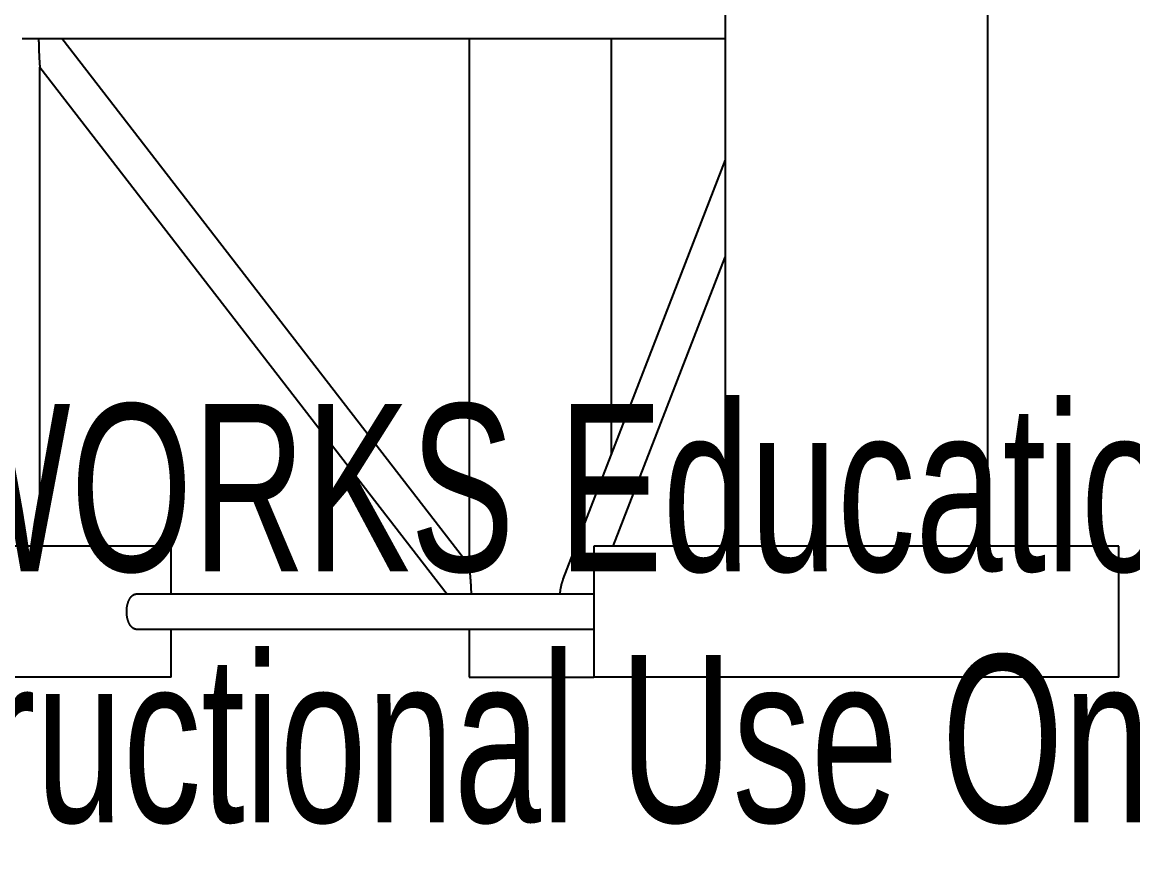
# Model space of a CAD drawing. Header units: inches. Extents: x 0.01 to 2.23, y 0 to 3.54.
# Drawn here: x 0.501 to 1.476, y -0.002 to 0.746 of the extents above; entities that cross this region are included whole.
import ezdxf

# ---------------------------------------------------------------- set-up
doc = ezdxf.new("R2010")
doc.units = ezdxf.units.IN
doc.header["$MEASUREMENT"] = 0
doc.styles.add('SLDTEXTSTYLE0', font='TXT', dxfattribs={"width": 0.7})

msp = doc.modelspace()

# ---------------------------------------------------------------- linework, layer by layer
at = {"color": 7, "linetype": 'Continuous', "lineweight": 25}
for p, q in [((1.11782, 0.78516), (1.11782, 0.28534)), ((1.34851, 0.28534), (1.34851, 0.78516)), ((0.50057, 0.73133), (1.11782, 0.73133)), ((0.89319, 0.26821), (0.53546, 0.73133)), ((0.89319, 0.73133), (0.89319, 0.26821)), ((1.01815, 0.36662), (1.01815, 0.73133)), ((0.51603, 0.28534), (0.51603, 0.70618)), ((0.51603, 0.70617), (0.87376, 0.24305)), ((1.11782, 0.6247), (0.97553, 0.25626)), ((1.01973, 0.28534), (1.11782, 0.53932)), ((0.63137, 0.28534), (0.17, 0.28534)), ((0.63137, 0.24305), (0.63137, 0.28534)), ((1.00248, 0.28534), (1.00248, 0.17)), ((1.46385, 0.28534), (1.00248, 0.28534)), ((1.46385, 0.17), (1.46385, 0.28534)), ((1.00248, 0.24305), (0.60046, 0.24305)), ((0.60046, 0.21229), (1.00248, 0.21229)), ((0.63137, 0.17), (0.63137, 0.21229)), ((0.89319, 0.21229), (0.89319, 0.17)), ((0.63137, 0.17), (0.17, 0.17)), ((0.89319, 0.17), (1.00248, 0.17)), ((1.46385, 0.17), (1.00248, 0.17))]:
    msp.add_line(p, q, dxfattribs=at)
for points, knots in [([(0.515, 0.73133), (0.515, 0.73107), (0.515, 0.7305), (0.51501, 0.72963), (0.51502, 0.72872), (0.51503, 0.72781), (0.51505, 0.72691), (0.51507, 0.72601), (0.51509, 0.72511), (0.51511, 0.72421), (0.51513, 0.72332), (0.51516, 0.72243), (0.51519, 0.72159), (0.51522, 0.72078), (0.51524, 0.72002), (0.51527, 0.71926), (0.5153, 0.71851), (0.51534, 0.71776), (0.51537, 0.71703), (0.5154, 0.71632), (0.51544, 0.71563), (0.51547, 0.71495), (0.51551, 0.71432), (0.51554, 0.71375), (0.51557, 0.71322), (0.5156, 0.7127), (0.51563, 0.71219), (0.51566, 0.71168), (0.51569, 0.71118), (0.51572, 0.71069), (0.51575, 0.71021), (0.51578, 0.70977), (0.5158, 0.70938), (0.51583, 0.70902), (0.51585, 0.70868), (0.51587, 0.70835), (0.51589, 0.70807), (0.51591, 0.70781), (0.51592, 0.70759), (0.51594, 0.70739), (0.51595, 0.70719), (0.51597, 0.70701), (0.51598, 0.70684), (0.51599, 0.70669), (0.516, 0.70656), (0.51601, 0.70645), (0.51601, 0.70635), (0.51602, 0.70628), (0.51602, 0.70622), (0.51603, 0.70619), (0.51603, 0.70617), (0.51603, 0.70617), (0.51603, 0.70618)], [0, 0, 0, 0, 0.024666, 0.05313, 0.081605, 0.110082, 0.138557, 0.167021, 0.195488, 0.223967, 0.252449, 0.280927, 0.309394, 0.334409, 0.359438, 0.384472, 0.409505, 0.43453, 0.459542, 0.483414, 0.507294, 0.531173, 0.555043, 0.574387, 0.593742, 0.613098, 0.63245, 0.651791, 0.671827, 0.691873, 0.711918, 0.731949, 0.748355, 0.764778, 0.781203, 0.79762, 0.814021, 0.826965, 0.839918, 0.852869, 0.865812, 0.879063, 0.892326, 0.905588, 0.918838, 0.93181, 0.944797, 0.957783, 0.970754, 0.98423, 0.997723, 1, 1, 1, 1]), ([(0.8951, 0.24305), (0.8951, 0.24321), (0.89509, 0.24369), (0.89507, 0.24447), (0.89505, 0.24539), (0.89502, 0.24627), (0.89499, 0.24716), (0.89495, 0.24804), (0.89492, 0.24891), (0.89487, 0.24979), (0.89483, 0.25066), (0.89478, 0.25152), (0.89472, 0.25238), (0.89467, 0.25324), (0.89461, 0.25409), (0.89455, 0.25489), (0.89449, 0.25565), (0.89443, 0.25636), (0.89438, 0.25707), (0.89432, 0.25777), (0.89426, 0.25843), (0.8942, 0.25905), (0.89415, 0.25963), (0.89409, 0.26021), (0.89403, 0.26077), (0.89398, 0.26133), (0.89392, 0.26189), (0.89386, 0.26243), (0.89381, 0.26296), (0.89375, 0.26348), (0.8937, 0.26398), (0.89364, 0.26447), (0.89359, 0.26491), (0.89355, 0.26531), (0.8935, 0.26566), (0.89346, 0.26601), (0.89343, 0.26633), (0.89339, 0.26663), (0.89336, 0.2669), (0.89333, 0.26714), (0.8933, 0.26735), (0.89328, 0.26752), (0.89326, 0.26766), (0.89325, 0.26779), (0.89323, 0.2679), (0.89322, 0.26799), (0.89321, 0.26807), (0.8932, 0.26813), (0.8932, 0.26818), (0.8932, 0.2682), (0.89319, 0.26821), (0.89319, 0.26821)], [0, 0, 0, 0, 0.0151465, 0.0455966, 0.073598, 0.1016054, 0.1296129, 0.1576144, 0.1856161, 0.2136237, 0.2416311, 0.2696325, 0.2976377, 0.3256496, 0.353661, 0.3816654, 0.4057906, 0.4299245, 0.4540604, 0.4781922, 0.5023156, 0.5229253, 0.5435401, 0.564154, 0.5847626, 0.6055669, 0.626379, 0.6471893, 0.6679914, 0.6886364, 0.709294, 0.7299482, 0.7505888, 0.7675407, 0.7845132, 0.8014882, 0.818452, 0.8353966, 0.8509887, 0.866588, 0.8821779, 0.8941364, 0.9061052, 0.9180726, 0.9300293, 0.9417471, 0.9534771, 0.9652061, 0.9769227, 0.9890741, 1, 1, 1, 1]), ([(0.97553, 0.25626), (0.97544, 0.25602), (0.97524, 0.2555), (0.97495, 0.25469), (0.97466, 0.2538), (0.97439, 0.2529), (0.97413, 0.25197), (0.9739, 0.25104), (0.97368, 0.2501), (0.97349, 0.24918), (0.97331, 0.24825), (0.97316, 0.24732), (0.97302, 0.24638), (0.97291, 0.24544), (0.97281, 0.24449), (0.97274, 0.24369), (0.97272, 0.24321), (0.97271, 0.24305)], [0, 0, 0, 0, 0.056083, 0.123842, 0.191581, 0.262599, 0.333636, 0.404675, 0.475695, 0.54511, 0.614534, 0.68395, 0.753663, 0.823385, 0.893098, 0.96503, 1, 1, 1, 1]), ([(0.60046, 0.21229), (0.60043, 0.21229), (0.60031, 0.21229), (0.6001, 0.21231), (0.59984, 0.21234), (0.59956, 0.21239), (0.59925, 0.21248), (0.59893, 0.21259), (0.59861, 0.21273), (0.59831, 0.21288), (0.59804, 0.21305), (0.59778, 0.21322), (0.59752, 0.21341), (0.59727, 0.21361), (0.597, 0.21385), (0.59672, 0.21412), (0.59643, 0.21443), (0.59614, 0.21477), (0.59588, 0.21511), (0.59563, 0.21544), (0.59541, 0.21577), (0.5952, 0.21611), (0.59499, 0.21646), (0.59477, 0.21685), (0.59454, 0.21729), (0.59432, 0.21777), (0.5941, 0.21827), (0.5939, 0.21875), (0.59373, 0.21922), (0.59357, 0.21966), (0.59343, 0.22012), (0.59329, 0.22058), (0.59315, 0.22108), (0.59301, 0.22163), (0.59288, 0.22223), (0.59276, 0.22283), (0.59266, 0.2234), (0.59258, 0.22395), (0.59252, 0.22446), (0.59246, 0.22498), (0.59241, 0.2255), (0.59237, 0.22606), (0.59234, 0.22666), (0.59233, 0.2273), (0.59233, 0.22793), (0.59234, 0.22853), (0.59236, 0.2291), (0.5924, 0.22962), (0.59244, 0.23014), (0.59249, 0.23066), (0.59256, 0.23121), (0.59264, 0.23179), (0.59274, 0.2324), (0.59286, 0.233), (0.59298, 0.23356), (0.5931, 0.23408), (0.59323, 0.23455), (0.59336, 0.23502), (0.5935, 0.23547), (0.59367, 0.23595), (0.59385, 0.23645), (0.59405, 0.23697), (0.59427, 0.23747), (0.59448, 0.23793), (0.59469, 0.23834), (0.59489, 0.23871), (0.5951, 0.23907), (0.59531, 0.23942), (0.59555, 0.23977), (0.5958, 0.24014), (0.59608, 0.2405), (0.59637, 0.24084), (0.59665, 0.24114), (0.59691, 0.2414), (0.59716, 0.24163), (0.59741, 0.24185), (0.59767, 0.24204), (0.59794, 0.24224), (0.59824, 0.24242), (0.59856, 0.24259), (0.59888, 0.24273), (0.59918, 0.24284), (0.59946, 0.24292), (0.59973, 0.24298), (0.59999, 0.24302), (0.60024, 0.24305), (0.60039, 0.24305), (0.60046, 0.24305)], [0, 0, 0, 0, 0.003929, 0.014821, 0.025709, 0.036587, 0.049782, 0.062988, 0.076193, 0.089388, 0.100248, 0.111118, 0.121992, 0.132862, 0.143722, 0.156928, 0.170145, 0.183361, 0.196567, 0.207436, 0.218314, 0.229196, 0.240074, 0.250943, 0.264174, 0.277416, 0.290658, 0.303888, 0.314779, 0.325679, 0.336583, 0.347483, 0.358374, 0.371605, 0.384847, 0.398089, 0.41132, 0.422212, 0.433113, 0.444018, 0.45492, 0.465811, 0.479017, 0.492234, 0.505451, 0.518656, 0.529527, 0.540407, 0.55129, 0.56217, 0.573041, 0.586235, 0.599441, 0.612647, 0.625841, 0.636701, 0.647571, 0.658443, 0.669313, 0.680173, 0.693387, 0.706613, 0.719839, 0.733054, 0.743931, 0.754817, 0.765706, 0.776592, 0.787469, 0.800704, 0.81395, 0.827196, 0.840431, 0.851325, 0.86223, 0.873137, 0.884041, 0.894936, 0.908159, 0.921394, 0.934628, 0.947852, 0.958738, 0.969633, 0.980532, 0.991427, 1, 1, 1, 1])]:
    msp.add_open_spline(points, degree=3, knots=knots, dxfattribs=at)

# ---------------------------------------------------------------- texts
at = {"color": 7, "linetype": 'Continuous', "char_height": 0.14705, "attachment_point": 1, "style": 'SLDTEXTSTYLE0'}
for s, insert in [('SOLIDWORKS Educational Product.', (0, 0.41013)), ('For Instructional Use Only.', (0, 0.18956))]:
    msp.add_mtext(s, dxfattribs=dict(at, insert=insert))

doc.saveas('drawing.dxf')
